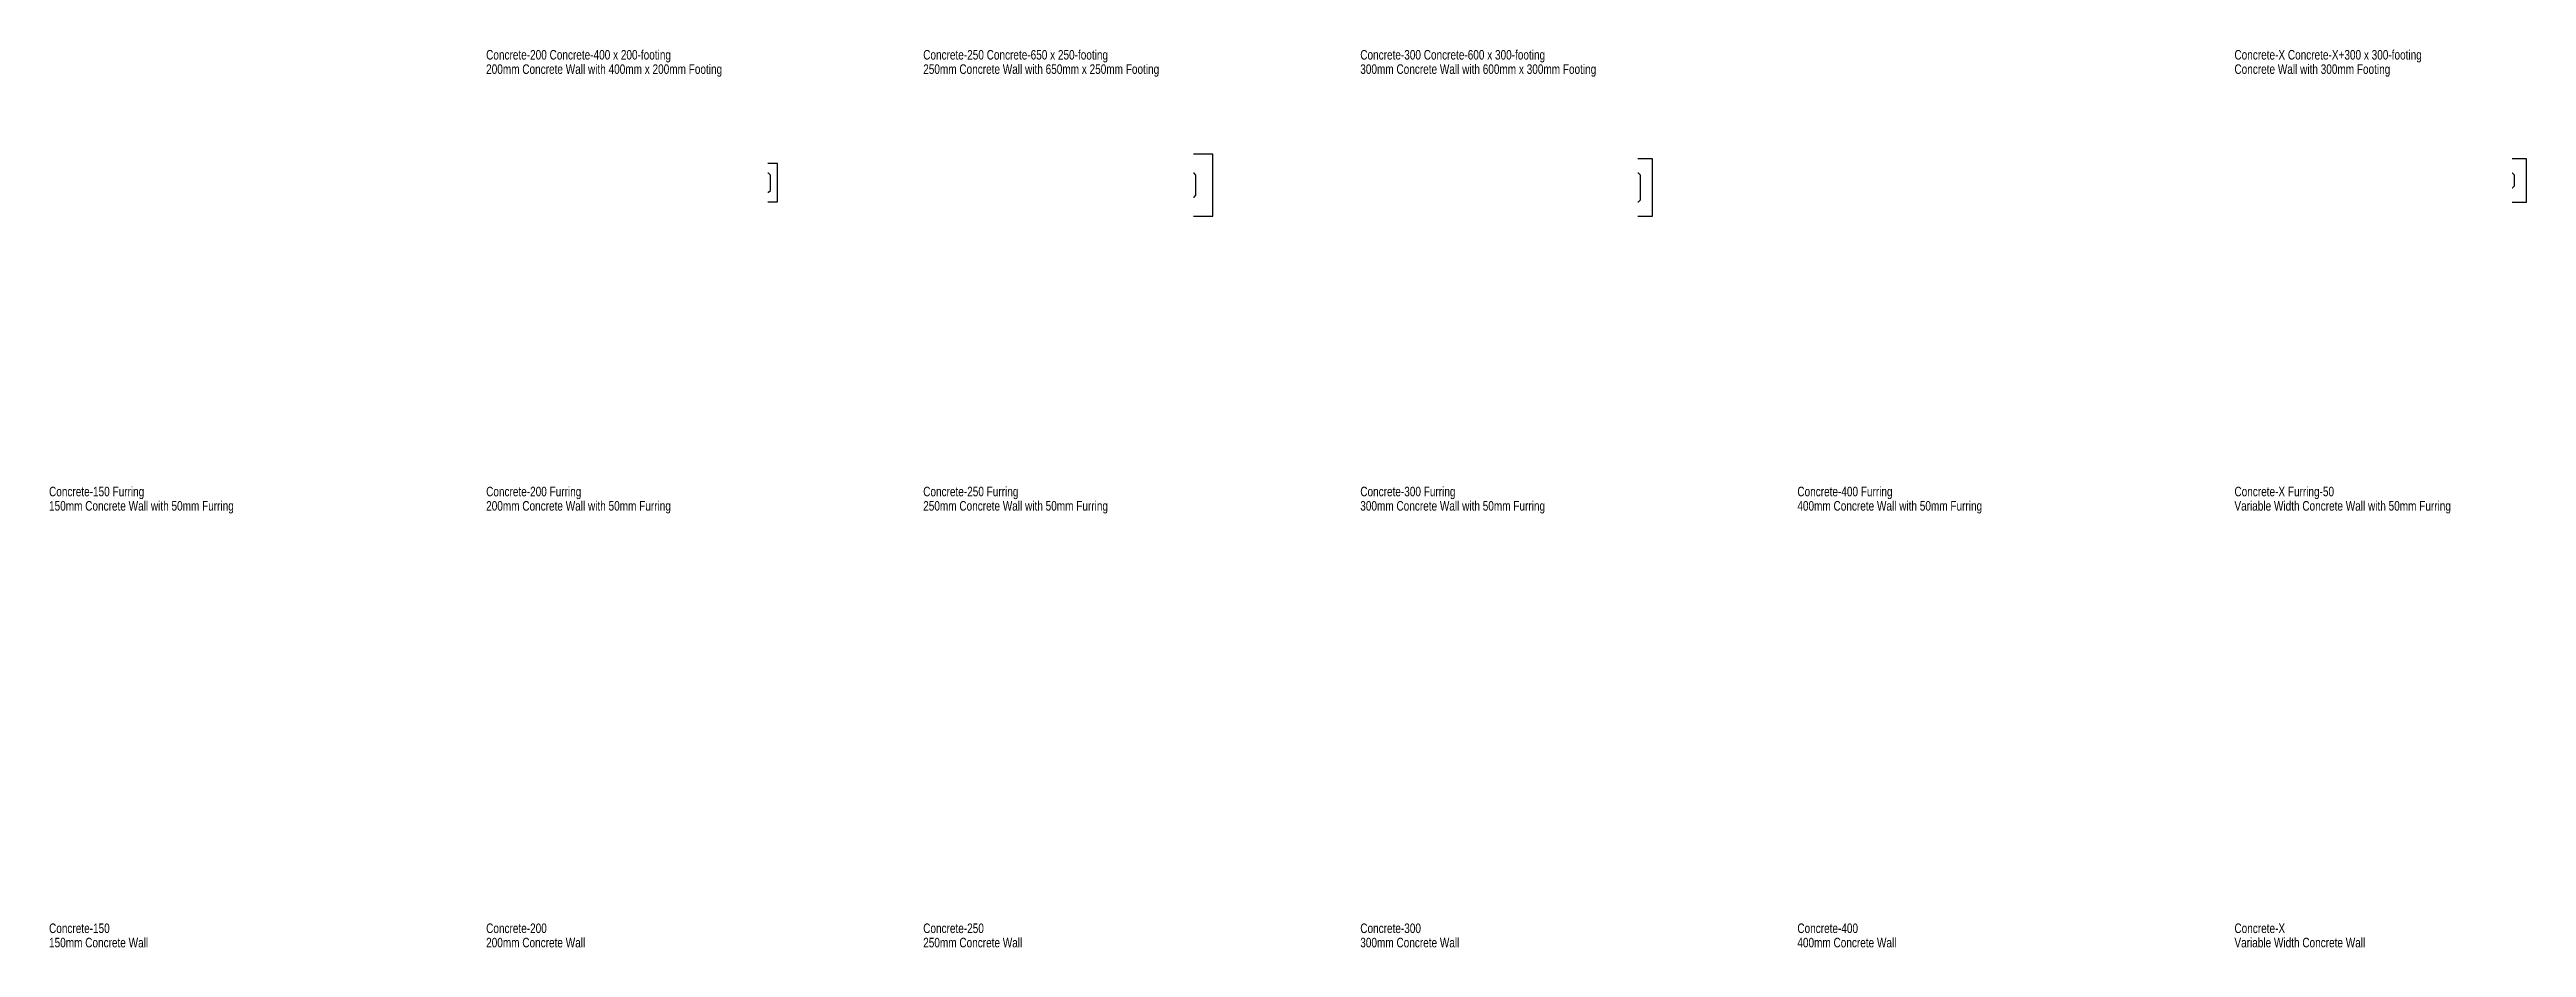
# Model space of a CAD drawing. Header units: millimetres. Extents: x 59746 to 85656, y -1400 to 8000.
import ezdxf

# ---------------------------------------------------------------- set-up
doc = ezdxf.new("R2010")
doc.units = ezdxf.units.MM
doc.header["$LTSCALE"] = 0.5
doc.linetypes.add('HIDDEN', pattern=[0.375, 0.25, -0.125])
doc.layers.add('X-WallDescriptions', color=5, linetype='HIDDEN')
doc.layers.add('X-WallEndcapPolylines', color=6, linetype='Continuous')
doc.styles.add('Title', font='ARIAL.TTF', dxfattribs={"width": 0.75})

msp = doc.modelspace()

# ---------------------------------------------------------------- linework, layer by layer
at = {"layer": 'X-WallEndcapPolylines'}
for points in [[(67261, 6406), (67361, 6406), (67361, 6806), (67261, 6806)], [(71713, 6256), (71913, 6256), (71913, 6906), (71713, 6906)], [(76362, 6256), (76512, 6256), (76512, 6856), (76362, 6856)], [(85506, 6403), (85656, 6403), (85656, 6856), (85506, 6856)], [(67261, 6506), (67266, 6506), (67286, 6526), (67286, 6686), (67266, 6706), (67261, 6706)], [(71713, 6456), (71718, 6456), (71738, 6476), (71738, 6686), (71718, 6706), (71713, 6706)], [(76362, 6406), (76367, 6406), (76387, 6426), (76387, 6686), (76367, 6706), (76362, 6706)], [(85506, 6553), (85511, 6553), (85531, 6573), (85531, 6686), (85511, 6706), (85506, 6706)]]:
    msp.add_lwpolyline(points, dxfattribs=at)

# ---------------------------------------------------------------- texts
at = {"layer": 'X-WallDescriptions', "style": 'Title', "width": 0.75}
for s, p in [('Concrete-200 Concrete-400 x 200-footing', (64313, 7895)), ('200mm Concrete Wall with 400mm x 200mm Footing', (64313, 7745)), ('Concrete-250 Concrete-650 x 250-footing', (68885, 7895)), ('250mm Concrete Wall with 650mm x 250mm Footing', (68885, 7745)), ('300mm Concrete Wall with 600mm x 300mm Footing', (73457, 7745)), ('Concrete-300 Concrete-600 x 300-footing', (73457, 7895)), ('Concrete-X Concrete-X+300 x 300-footing', (82601, 7895)), ('Concrete Wall with 300mm Footing', (82601, 7745)), ('Concrete-150 Furring', (59741, 3323)), ('Concrete-200 Furring', (64313, 3323)), ('Concrete-250 Furring', (68885, 3323)), ('Concrete-300 Furring', (73457, 3323)), ('Concrete-400 Furring', (78029, 3323)), ('Concrete-X Furring-50', (82601, 3323)), ('150mm Concrete Wall with 50mm Furring', (59741, 3173)), ('200mm Concrete Wall with 50mm Furring', (64313, 3173)), ('250mm Concrete Wall with 50mm Furring', (68885, 3173)), ('300mm Concrete Wall with 50mm Furring', (73457, 3173)), ('400mm Concrete Wall with 50mm Furring', (78029, 3173)), ('Variable Width Concrete Wall with 50mm Furring', (82601, 3173)), ('Concrete-150', (59741, -1249)), ('150mm Concrete Wall', (59741, -1399)), ('Concrete-200', (64313, -1249)), ('200mm Concrete Wall', (64313, -1399)), ('Concrete-250', (68885, -1249)), ('250mm Concrete Wall', (68885, -1399)), ('300mm Concrete Wall', (73457, -1399)), ('Concrete-300', (73457, -1249)), ('400mm Concrete Wall', (78029, -1399)), ('Concrete-400', (78029, -1249)), ('Variable Width Concrete Wall', (82601, -1399)), ('Concrete-X', (82601, -1249))]:
    msp.add_text(s, height=100, dxfattribs=at).set_placement(p)

doc.saveas('drawing.dxf')
